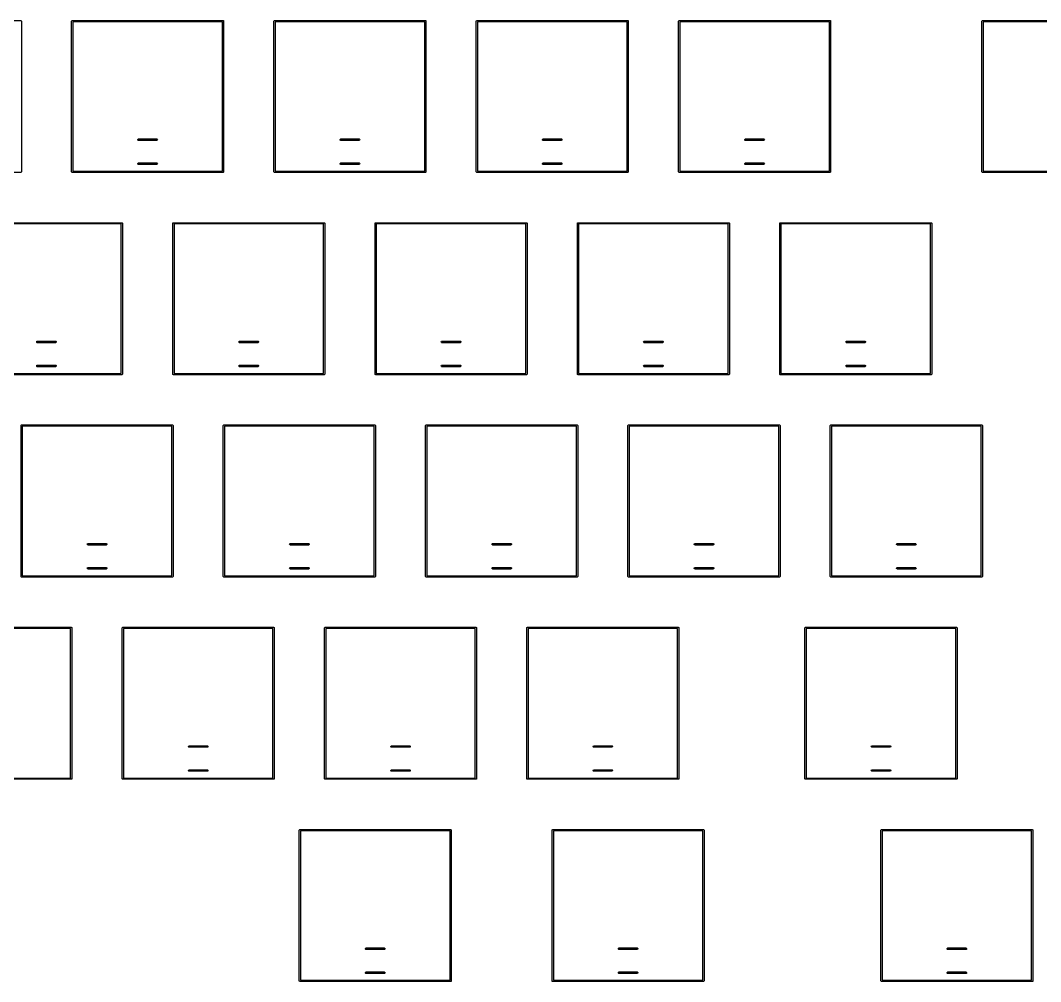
# Model space of a CAD drawing. Extents: x 9 to 342, y 7 to 196.
# Drawn here: x 175.4 to 271.5, y 7.3 to 97.8 of the extents above; entities that cross this region are included whole.
import ezdxf

# ---------------------------------------------------------------- set-up
doc = ezdxf.new("R2010")
doc.units = 0
doc.layers.add('BLACK', color=7, linetype='CONTINUOUS')

msp = doc.modelspace()

# ---------------------------------------------------------------- linework, layer by layer
at = {"layer": 'BLACK', "linetype": 'CONTINUOUS'}
for p, q in [((161.238, 97.8063), (175.439, 97.8063)), ((175.439, 97.8063), (175.481, 97.7887)), ((175.481, 97.7887), (175.498, 97.7463)), ((175.498, 97.7463), (175.498, 83.5463)), ((180.228, 97.7463), (180.246, 97.7887)), ((180.228, 83.5463), (180.228, 97.7463)), ((180.246, 97.7887), (180.288, 97.8063)), ((180.288, 97.8063), (194.488, 97.8063)), ((180.349, 97.6863), (180.349, 83.6063)), ((194.428, 97.6863), (180.349, 97.6863)), ((194.428, 83.6063), (194.428, 97.6863)), ((194.488, 97.8063), (194.531, 97.7887)), ((194.531, 97.7887), (194.548, 97.7463)), ((194.548, 97.7463), (194.548, 83.5463)), ((199.278, 97.7463), (199.296, 97.7887)), ((199.278, 83.5463), (199.278, 97.7463)), ((199.296, 97.7887), (199.338, 97.8063)), ((199.338, 97.8063), (213.538, 97.8063)), ((199.398, 97.6863), (199.398, 83.6063)), ((213.478, 97.6863), (199.398, 97.6863)), ((213.478, 83.6063), (213.478, 97.6863)), ((213.538, 97.8063), (213.581, 97.7887)), ((213.581, 97.7887), (213.599, 97.7463)), ((213.599, 97.7463), (213.599, 83.5463)), ((218.328, 97.7463), (218.346, 97.7887)), ((218.328, 83.5463), (218.328, 97.7463)), ((218.346, 97.7887), (218.388, 97.8063)), ((218.388, 97.8063), (232.588, 97.8063)), ((218.448, 97.6863), (218.448, 83.6063)), ((232.528, 97.6863), (218.448, 97.6863)), ((232.528, 83.6063), (232.528, 97.6863)), ((232.588, 97.8063), (232.631, 97.7887)), ((232.631, 97.7887), (232.648, 97.7463)), ((232.648, 97.7463), (232.648, 83.5463)), ((237.379, 97.7463), (237.396, 97.7887)), ((237.379, 83.5463), (237.379, 97.7463)), ((237.396, 97.7887), (237.438, 97.8063)), ((237.438, 97.8063), (251.638, 97.8063)), ((237.498, 97.6863), (237.498, 83.6063)), ((251.578, 97.6863), (237.498, 97.6863)), ((251.578, 83.6063), (251.578, 97.6863)), ((251.638, 97.8063), (251.681, 97.7887)), ((251.681, 97.7887), (251.698, 97.7463)), ((251.698, 97.7463), (251.698, 83.5463)), ((265.953, 97.7463), (265.971, 97.7887)), ((265.953, 83.5463), (265.953, 97.7463)), ((265.971, 97.7887), (266.013, 97.8063)), ((266.013, 97.8063), (280.214, 97.8063)), ((266.073, 97.6863), (266.073, 83.6063)), ((280.154, 97.6863), (266.073, 97.6863)), ((186.468, 86.5898), (186.494, 86.635)), ((186.477, 86.5385), (186.468, 86.5898)), ((186.517, 86.505), (186.477, 86.5385)), ((186.494, 86.635), (186.543, 86.6528)), ((186.543, 86.5004), (186.517, 86.505)), ((186.543, 86.6528), (188.234, 86.6528)), ((188.234, 86.5004), (186.543, 86.5004)), ((188.234, 86.6528), (188.26, 86.6482)), ((188.283, 86.5182), (188.234, 86.5004)), ((188.26, 86.6482), (188.3, 86.6147)), ((188.309, 86.5634), (188.283, 86.5182)), ((188.3, 86.6147), (188.309, 86.5634)), ((205.518, 86.5898), (205.544, 86.635)), ((205.527, 86.5385), (205.518, 86.5898)), ((205.567, 86.505), (205.527, 86.5385)), ((205.544, 86.635), (205.593, 86.6528)), ((205.593, 86.5004), (205.567, 86.505)), ((205.593, 86.6528), (207.284, 86.6528)), ((207.284, 86.5004), (205.593, 86.5004)), ((207.284, 86.6528), (207.31, 86.6482)), ((207.333, 86.5182), (207.284, 86.5004)), ((207.31, 86.6482), (207.35, 86.6147)), ((207.359, 86.5634), (207.333, 86.5182)), ((207.35, 86.6147), (207.359, 86.5634)), ((224.568, 86.5898), (224.594, 86.635)), ((224.577, 86.5385), (224.568, 86.5898)), ((224.617, 86.505), (224.577, 86.5385)), ((224.594, 86.635), (224.643, 86.6528)), ((224.643, 86.5004), (224.617, 86.505)), ((224.643, 86.6528), (226.334, 86.6528)), ((226.334, 86.5004), (224.643, 86.5004)), ((226.334, 86.6528), (226.36, 86.6482)), ((226.383, 86.5182), (226.334, 86.5004)), ((226.36, 86.6482), (226.4, 86.6147)), ((226.409, 86.5634), (226.383, 86.5182)), ((226.4, 86.6147), (226.409, 86.5634)), ((243.618, 86.5898), (243.644, 86.635)), ((243.627, 86.5385), (243.618, 86.5898)), ((243.667, 86.505), (243.627, 86.5385)), ((243.644, 86.635), (243.693, 86.6528)), ((243.693, 86.5004), (243.667, 86.505)), ((243.693, 86.6528), (245.384, 86.6528)), ((245.384, 86.5004), (243.693, 86.5004)), ((245.384, 86.6528), (245.41, 86.6482)), ((245.433, 86.5182), (245.384, 86.5004)), ((245.41, 86.6482), (245.45, 86.6147)), ((245.459, 86.5634), (245.433, 86.5182)), ((245.45, 86.6147), (245.459, 86.5634)), ((180.349, 83.6063), (194.428, 83.6063)), ((186.468, 84.3292), (186.494, 84.3744)), ((186.477, 84.2779), (186.468, 84.3292)), ((186.517, 84.2444), (186.477, 84.2779)), ((186.494, 84.3744), (186.543, 84.3922)), ((186.543, 84.2398), (186.517, 84.2444)), ((186.543, 84.3922), (188.234, 84.3922)), ((188.234, 84.2398), (186.543, 84.2398)), ((188.234, 84.3922), (188.26, 84.3876)), ((188.283, 84.2576), (188.234, 84.2398)), ((188.26, 84.3876), (188.3, 84.3541)), ((188.309, 84.3028), (188.283, 84.2576)), ((188.3, 84.3541), (188.309, 84.3028)), ((199.398, 83.6063), (213.478, 83.6063)), ((205.518, 84.3292), (205.544, 84.3744)), ((205.527, 84.2779), (205.518, 84.3292)), ((205.567, 84.2444), (205.527, 84.2779)), ((205.544, 84.3744), (205.593, 84.3922)), ((205.593, 84.2398), (205.567, 84.2444)), ((205.593, 84.3922), (207.284, 84.3922)), ((207.284, 84.2398), (205.593, 84.2398)), ((207.284, 84.3922), (207.31, 84.3876)), ((207.333, 84.2576), (207.284, 84.2398)), ((207.31, 84.3876), (207.35, 84.3541)), ((207.359, 84.3028), (207.333, 84.2576)), ((207.35, 84.3541), (207.359, 84.3028)), ((218.448, 83.6063), (232.528, 83.6063)), ((224.568, 84.3292), (224.594, 84.3744)), ((224.577, 84.2779), (224.568, 84.3292)), ((224.617, 84.2444), (224.577, 84.2779)), ((224.594, 84.3744), (224.643, 84.3922)), ((224.643, 84.2398), (224.617, 84.2444)), ((224.643, 84.3922), (226.334, 84.3922)), ((226.334, 84.2398), (224.643, 84.2398)), ((226.334, 84.3922), (226.36, 84.3876)), ((226.383, 84.2576), (226.334, 84.2398)), ((226.36, 84.3876), (226.4, 84.3541)), ((226.409, 84.3028), (226.383, 84.2576)), ((226.4, 84.3541), (226.409, 84.3028)), ((237.498, 83.6063), (251.578, 83.6063)), ((243.618, 84.3292), (243.644, 84.3744)), ((243.627, 84.2779), (243.618, 84.3292)), ((243.667, 84.2444), (243.627, 84.2779)), ((243.644, 84.3744), (243.693, 84.3922)), ((243.693, 84.2398), (243.667, 84.2444)), ((243.693, 84.3922), (245.384, 84.3922)), ((245.384, 84.2398), (243.693, 84.2398)), ((245.384, 84.3922), (245.41, 84.3876)), ((245.433, 84.2576), (245.384, 84.2398)), ((245.41, 84.3876), (245.45, 84.3541)), ((245.459, 84.3028), (245.433, 84.2576)), ((245.45, 84.3541), (245.459, 84.3028)), ((266.073, 83.6063), (280.154, 83.6063)), ((175.439, 83.4863), (161.238, 83.4863)), ((175.481, 83.5039), (175.439, 83.4863)), ((175.498, 83.5463), (175.481, 83.5039)), ((180.246, 83.5039), (180.228, 83.5463)), ((180.288, 83.4863), (180.246, 83.5039)), ((194.488, 83.4863), (180.288, 83.4863)), ((194.531, 83.5039), (194.488, 83.4863)), ((194.548, 83.5463), (194.531, 83.5039)), ((199.296, 83.5039), (199.278, 83.5463)), ((199.338, 83.4863), (199.296, 83.5039)), ((213.538, 83.4863), (199.338, 83.4863)), ((213.581, 83.5039), (213.538, 83.4863)), ((213.599, 83.5463), (213.581, 83.5039)), ((218.346, 83.5039), (218.328, 83.5463)), ((218.388, 83.4863), (218.346, 83.5039)), ((232.588, 83.4863), (218.388, 83.4863)), ((232.631, 83.5039), (232.588, 83.4863)), ((232.648, 83.5463), (232.631, 83.5039)), ((237.396, 83.5039), (237.379, 83.5463)), ((237.438, 83.4863), (237.396, 83.5039)), ((251.638, 83.4863), (237.438, 83.4863)), ((251.681, 83.5039), (251.638, 83.4863)), ((251.698, 83.5463), (251.681, 83.5039)), ((265.971, 83.5039), (265.953, 83.5463)), ((266.013, 83.4863), (265.971, 83.5039)), ((280.214, 83.4863), (266.013, 83.4863)), ((170.763, 78.7563), (184.963, 78.7563)), ((184.903, 78.6363), (170.823, 78.6363)), ((184.903, 64.5563), (184.903, 78.6363)), ((184.963, 78.7563), (185.006, 78.7387)), ((185.006, 78.7387), (185.023, 78.6963)), ((185.023, 78.6963), (185.023, 64.4963)), ((189.754, 78.6963), (189.771, 78.7387)), ((189.754, 64.4963), (189.754, 78.6963)), ((189.771, 78.7387), (189.814, 78.7563)), ((189.814, 78.7563), (204.013, 78.7563)), ((189.873, 78.6363), (189.873, 64.5563)), ((203.953, 78.6363), (189.873, 78.6363)), ((203.953, 64.5563), (203.953, 78.6363)), ((204.013, 78.7563), (204.056, 78.7387)), ((204.056, 78.7387), (204.073, 78.6963)), ((204.073, 78.6963), (204.073, 64.4963)), ((208.803, 78.6963), (208.821, 78.7387)), ((208.803, 64.4963), (208.803, 78.6963)), ((208.821, 78.7387), (208.863, 78.7563)), ((208.863, 78.7563), (223.063, 78.7563)), ((208.923, 78.6363), (208.923, 64.5563)), ((223.004, 78.6363), (208.923, 78.6363)), ((223.004, 64.5563), (223.004, 78.6363)), ((223.063, 78.7563), (223.106, 78.7387)), ((223.106, 78.7387), (223.123, 78.6963)), ((223.123, 78.6963), (223.123, 64.4963)), ((227.853, 78.6963), (227.871, 78.7387)), ((227.853, 64.4963), (227.853, 78.6963)), ((227.871, 78.7387), (227.913, 78.7563)), ((227.913, 78.7563), (242.113, 78.7563)), ((227.974, 78.6363), (227.974, 64.5563)), ((242.053, 78.6363), (227.974, 78.6363)), ((242.053, 64.5563), (242.053, 78.6363)), ((242.113, 78.7563), (242.156, 78.7387)), ((242.156, 78.7387), (242.173, 78.6963)), ((242.173, 78.6963), (242.173, 64.4963)), ((246.903, 78.6963), (246.921, 78.7387)), ((246.903, 64.4963), (246.903, 78.6963)), ((246.921, 78.7387), (246.963, 78.7563)), ((246.963, 78.7563), (261.163, 78.7563)), ((247.023, 78.6363), (247.023, 64.5563)), ((261.103, 78.6363), (247.023, 78.6363)), ((261.103, 64.5563), (261.103, 78.6363)), ((261.163, 78.7563), (261.206, 78.7387)), ((261.206, 78.7387), (261.224, 78.6963)), ((261.224, 78.6963), (261.224, 64.4963)), ((176.943, 67.5398), (176.969, 67.585)), ((176.952, 67.4885), (176.943, 67.5398)), ((176.992, 67.455), (176.952, 67.4885)), ((176.969, 67.585), (177.018, 67.6028)), ((177.018, 67.4504), (176.992, 67.455)), ((177.018, 67.6028), (178.709, 67.6028)), ((178.709, 67.4504), (177.018, 67.4504)), ((178.709, 67.6028), (178.735, 67.5982)), ((178.758, 67.4682), (178.709, 67.4504)), ((178.735, 67.5982), (178.775, 67.5647)), ((178.784, 67.5134), (178.758, 67.4682)), ((178.775, 67.5647), (178.784, 67.5134)), ((195.993, 67.5398), (196.019, 67.585)), ((196.002, 67.4885), (195.993, 67.5398)), ((196.042, 67.455), (196.002, 67.4885)), ((196.019, 67.585), (196.068, 67.6028)), ((196.068, 67.4504), (196.042, 67.455)), ((196.068, 67.6028), (197.759, 67.6028)), ((197.759, 67.4504), (196.068, 67.4504)), ((197.759, 67.6028), (197.785, 67.5982)), ((197.808, 67.4682), (197.759, 67.4504)), ((197.785, 67.5982), (197.825, 67.5647)), ((197.834, 67.5134), (197.808, 67.4682)), ((197.825, 67.5647), (197.834, 67.5134)), ((215.043, 67.5398), (215.069, 67.585)), ((215.052, 67.4885), (215.043, 67.5398)), ((215.092, 67.455), (215.052, 67.4885)), ((215.069, 67.585), (215.118, 67.6028)), ((215.118, 67.4504), (215.092, 67.455)), ((215.118, 67.6028), (216.809, 67.6028)), ((216.809, 67.4504), (215.118, 67.4504)), ((216.809, 67.6028), (216.835, 67.5982)), ((216.858, 67.4682), (216.809, 67.4504)), ((216.835, 67.5982), (216.875, 67.5647)), ((216.884, 67.5134), (216.858, 67.4682)), ((216.875, 67.5647), (216.884, 67.5134)), ((234.093, 67.5398), (234.119, 67.585)), ((234.102, 67.4885), (234.093, 67.5398)), ((234.142, 67.455), (234.102, 67.4885)), ((234.119, 67.585), (234.168, 67.6028)), ((234.168, 67.4504), (234.142, 67.455)), ((234.168, 67.6028), (235.859, 67.6028)), ((235.859, 67.4504), (234.168, 67.4504)), ((235.859, 67.6028), (235.885, 67.5982)), ((235.908, 67.4682), (235.859, 67.4504)), ((235.885, 67.5982), (235.925, 67.5647)), ((235.934, 67.5134), (235.908, 67.4682)), ((235.925, 67.5647), (235.934, 67.5134)), ((253.143, 67.5398), (253.169, 67.585)), ((253.152, 67.4885), (253.143, 67.5398)), ((253.192, 67.455), (253.152, 67.4885)), ((253.169, 67.585), (253.218, 67.6028)), ((253.218, 67.4504), (253.192, 67.455)), ((253.218, 67.6028), (254.909, 67.6028)), ((254.909, 67.4504), (253.218, 67.4504)), ((254.909, 67.6028), (254.935, 67.5982)), ((254.958, 67.4682), (254.909, 67.4504)), ((254.935, 67.5982), (254.975, 67.5647)), ((254.984, 67.5134), (254.958, 67.4682)), ((254.975, 67.5647), (254.984, 67.5134)), ((176.943, 65.2792), (176.969, 65.3244)), ((176.969, 65.3244), (177.018, 65.3422)), ((177.018, 65.3422), (178.709, 65.3422)), ((178.709, 65.3422), (178.735, 65.3376)), ((178.735, 65.3376), (178.775, 65.3041)), ((195.993, 65.2792), (196.019, 65.3244)), ((196.019, 65.3244), (196.068, 65.3422)), ((196.068, 65.3422), (197.759, 65.3422)), ((197.759, 65.3422), (197.785, 65.3376)), ((197.785, 65.3376), (197.825, 65.3041)), ((215.043, 65.2792), (215.069, 65.3244)), ((215.069, 65.3244), (215.118, 65.3422)), ((215.118, 65.3422), (216.809, 65.3422)), ((216.809, 65.3422), (216.835, 65.3376)), ((216.835, 65.3376), (216.875, 65.3041)), ((234.093, 65.2792), (234.119, 65.3244)), ((234.119, 65.3244), (234.168, 65.3422)), ((234.168, 65.3422), (235.859, 65.3422)), ((235.859, 65.3422), (235.885, 65.3376)), ((235.885, 65.3376), (235.925, 65.3041)), ((253.143, 65.2792), (253.169, 65.3244)), ((253.169, 65.3244), (253.218, 65.3422)), ((253.218, 65.3422), (254.909, 65.3422)), ((254.909, 65.3422), (254.935, 65.3376)), ((254.935, 65.3376), (254.975, 65.3041)), ((184.963, 64.4363), (170.763, 64.4363)), ((170.823, 64.5563), (184.903, 64.5563)), ((176.952, 65.2279), (176.943, 65.2792)), ((176.992, 65.1944), (176.952, 65.2279)), ((177.018, 65.1898), (176.992, 65.1944)), ((178.709, 65.1898), (177.018, 65.1898)), ((178.758, 65.2076), (178.709, 65.1898)), ((178.784, 65.2528), (178.758, 65.2076)), ((178.775, 65.3041), (178.784, 65.2528)), ((185.006, 64.4539), (184.963, 64.4363)), ((185.023, 64.4963), (185.006, 64.4539)), ((189.771, 64.4539), (189.754, 64.4963)), ((189.814, 64.4363), (189.771, 64.4539)), ((204.013, 64.4363), (189.814, 64.4363)), ((189.873, 64.5563), (203.953, 64.5563)), ((196.002, 65.2279), (195.993, 65.2792)), ((196.042, 65.1944), (196.002, 65.2279)), ((196.068, 65.1898), (196.042, 65.1944)), ((197.759, 65.1898), (196.068, 65.1898)), ((197.808, 65.2076), (197.759, 65.1898)), ((197.834, 65.2528), (197.808, 65.2076)), ((197.825, 65.3041), (197.834, 65.2528)), ((204.056, 64.4539), (204.013, 64.4363)), ((204.073, 64.4963), (204.056, 64.4539)), ((208.821, 64.4539), (208.803, 64.4963)), ((208.863, 64.4363), (208.821, 64.4539)), ((223.063, 64.4363), (208.863, 64.4363)), ((208.923, 64.5563), (223.004, 64.5563)), ((215.052, 65.2279), (215.043, 65.2792)), ((215.092, 65.1944), (215.052, 65.2279)), ((215.118, 65.1898), (215.092, 65.1944)), ((216.809, 65.1898), (215.118, 65.1898)), ((216.858, 65.2076), (216.809, 65.1898)), ((216.884, 65.2528), (216.858, 65.2076)), ((216.875, 65.3041), (216.884, 65.2528)), ((223.106, 64.4539), (223.063, 64.4363)), ((223.123, 64.4963), (223.106, 64.4539)), ((227.871, 64.4539), (227.853, 64.4963)), ((227.913, 64.4363), (227.871, 64.4539)), ((242.113, 64.4363), (227.913, 64.4363)), ((227.974, 64.5563), (242.053, 64.5563)), ((234.102, 65.2279), (234.093, 65.2792)), ((234.142, 65.1944), (234.102, 65.2279)), ((234.168, 65.1898), (234.142, 65.1944)), ((235.859, 65.1898), (234.168, 65.1898)), ((235.908, 65.2076), (235.859, 65.1898)), ((235.934, 65.2528), (235.908, 65.2076)), ((235.925, 65.3041), (235.934, 65.2528)), ((242.156, 64.4539), (242.113, 64.4363)), ((242.173, 64.4963), (242.156, 64.4539)), ((246.921, 64.4539), (246.903, 64.4963)), ((246.963, 64.4363), (246.921, 64.4539)), ((261.163, 64.4363), (246.963, 64.4363)), ((247.023, 64.5563), (261.103, 64.5563)), ((253.152, 65.2279), (253.143, 65.2792)), ((253.192, 65.1944), (253.152, 65.2279)), ((253.218, 65.1898), (253.192, 65.1944)), ((254.909, 65.1898), (253.218, 65.1898)), ((254.958, 65.2076), (254.909, 65.1898)), ((254.984, 65.2528), (254.958, 65.2076)), ((254.975, 65.3041), (254.984, 65.2528)), ((261.206, 64.4539), (261.163, 64.4363)), ((261.224, 64.4963), (261.206, 64.4539)), ((175.466, 59.6463), (175.484, 59.6887)), ((175.466, 45.4463), (175.466, 59.6463)), ((175.484, 59.6887), (175.526, 59.7063)), ((175.526, 59.7063), (189.726, 59.7063)), ((175.586, 59.5863), (175.586, 45.5063)), ((189.666, 59.5863), (175.586, 59.5863)), ((189.666, 45.5063), (189.666, 59.5863)), ((189.726, 59.7063), (189.768, 59.6887)), ((189.768, 59.6887), (189.786, 59.6463)), ((189.786, 59.6463), (189.786, 45.4463)), ((194.516, 59.6463), (194.534, 59.6887)), ((194.516, 45.4463), (194.516, 59.6463)), ((194.534, 59.6887), (194.576, 59.7063)), ((194.576, 59.7063), (208.776, 59.7063)), ((194.636, 59.5863), (194.636, 45.5063)), ((208.716, 59.5863), (194.636, 59.5863)), ((208.716, 45.5063), (208.716, 59.5863)), ((208.776, 59.7063), (208.818, 59.6887)), ((208.818, 59.6887), (208.836, 59.6463)), ((208.836, 59.6463), (208.836, 45.4463)), ((213.566, 59.6463), (213.584, 59.6887)), ((213.566, 45.4463), (213.566, 59.6463)), ((213.584, 59.6887), (213.626, 59.7063)), ((213.626, 59.7063), (227.826, 59.7063)), ((213.686, 59.5863), (213.686, 45.5063)), ((227.766, 59.5863), (213.686, 59.5863)), ((227.766, 45.5063), (227.766, 59.5863)), ((227.826, 59.7063), (227.868, 59.6887)), ((227.868, 59.6887), (227.886, 59.6463)), ((227.886, 59.6463), (227.886, 45.4463)), ((232.616, 59.6463), (232.634, 59.6887)), ((232.616, 45.4463), (232.616, 59.6463)), ((232.634, 59.6887), (232.676, 59.7063)), ((232.676, 59.7063), (246.876, 59.7063)), ((232.736, 59.5863), (232.736, 45.5063)), ((246.816, 59.5863), (232.736, 59.5863)), ((246.816, 45.5063), (246.816, 59.5863)), ((246.876, 59.7063), (246.918, 59.6887)), ((246.918, 59.6887), (246.936, 59.6463)), ((246.936, 59.6463), (246.936, 45.4463)), ((251.666, 59.6463), (251.684, 59.6887)), ((251.666, 45.4463), (251.666, 59.6463)), ((251.684, 59.6887), (251.726, 59.7063)), ((251.726, 59.7063), (265.926, 59.7063)), ((251.786, 59.5863), (251.786, 45.5063)), ((265.866, 59.5863), (251.786, 59.5863)), ((265.866, 45.5063), (265.866, 59.5863)), ((265.926, 59.7063), (265.968, 59.6887)), ((265.968, 59.6887), (265.986, 59.6463)), ((265.986, 59.6463), (265.986, 45.4463)), ((181.706, 48.4898), (181.732, 48.535)), ((181.715, 48.4385), (181.706, 48.4898)), ((181.755, 48.405), (181.715, 48.4385)), ((181.732, 48.535), (181.781, 48.5528)), ((181.781, 48.4004), (181.755, 48.405)), ((181.781, 48.5528), (183.471, 48.5528)), ((183.471, 48.4004), (181.781, 48.4004)), ((183.471, 48.5528), (183.497, 48.5482)), ((183.52, 48.4182), (183.471, 48.4004)), ((183.497, 48.5482), (183.537, 48.5147)), ((183.546, 48.4634), (183.52, 48.4182)), ((183.537, 48.5147), (183.546, 48.4634)), ((200.756, 48.4898), (200.782, 48.535)), ((200.765, 48.4385), (200.756, 48.4898)), ((200.805, 48.405), (200.765, 48.4385)), ((200.782, 48.535), (200.831, 48.5528)), ((200.831, 48.4004), (200.805, 48.405)), ((200.831, 48.5528), (202.521, 48.5528)), ((202.521, 48.4004), (200.831, 48.4004)), ((202.521, 48.5528), (202.547, 48.5482)), ((202.57, 48.4182), (202.521, 48.4004)), ((202.547, 48.5482), (202.587, 48.5147)), ((202.596, 48.4634), (202.57, 48.4182)), ((202.587, 48.5147), (202.596, 48.4634)), ((219.806, 48.4898), (219.832, 48.535)), ((219.815, 48.4385), (219.806, 48.4898)), ((219.855, 48.405), (219.815, 48.4385)), ((219.832, 48.535), (219.881, 48.5528)), ((219.881, 48.4004), (219.855, 48.405)), ((219.881, 48.5528), (221.571, 48.5528)), ((221.571, 48.4004), (219.881, 48.4004)), ((221.571, 48.5528), (221.597, 48.5482)), ((221.62, 48.4182), (221.571, 48.4004)), ((221.597, 48.5482), (221.637, 48.5147)), ((221.646, 48.4634), (221.62, 48.4182)), ((221.637, 48.5147), (221.646, 48.4634)), ((238.856, 48.4898), (238.882, 48.535)), ((238.865, 48.4385), (238.856, 48.4898)), ((238.905, 48.405), (238.865, 48.4385)), ((238.882, 48.535), (238.931, 48.5528)), ((238.931, 48.4004), (238.905, 48.405)), ((238.931, 48.5528), (240.621, 48.5528)), ((240.621, 48.4004), (238.931, 48.4004)), ((240.621, 48.5528), (240.647, 48.5482)), ((240.67, 48.4182), (240.621, 48.4004)), ((240.647, 48.5482), (240.687, 48.5147)), ((240.696, 48.4634), (240.67, 48.4182)), ((240.687, 48.5147), (240.696, 48.4634)), ((257.906, 48.4898), (257.932, 48.535)), ((257.915, 48.4385), (257.906, 48.4898)), ((257.955, 48.405), (257.915, 48.4385)), ((257.932, 48.535), (257.981, 48.5528)), ((257.981, 48.4004), (257.955, 48.405)), ((257.981, 48.5528), (259.671, 48.5528)), ((259.671, 48.4004), (257.981, 48.4004)), ((259.671, 48.5528), (259.697, 48.5482)), ((259.72, 48.4182), (259.671, 48.4004)), ((259.697, 48.5482), (259.737, 48.5147)), ((259.746, 48.4634), (259.72, 48.4182)), ((259.737, 48.5147), (259.746, 48.4634)), ((181.706, 46.2292), (181.732, 46.2744)), ((181.715, 46.1779), (181.706, 46.2292)), ((181.755, 46.1444), (181.715, 46.1779)), ((181.732, 46.2744), (181.781, 46.2922)), ((181.781, 46.1398), (181.755, 46.1444)), ((181.781, 46.2922), (183.471, 46.2922)), ((183.471, 46.1398), (181.781, 46.1398)), ((183.471, 46.2922), (183.497, 46.2876)), ((183.52, 46.1576), (183.471, 46.1398)), ((183.497, 46.2876), (183.537, 46.2541)), ((183.546, 46.2028), (183.52, 46.1576)), ((183.537, 46.2541), (183.546, 46.2028)), ((200.756, 46.2292), (200.782, 46.2744)), ((200.765, 46.1779), (200.756, 46.2292)), ((200.805, 46.1444), (200.765, 46.1779)), ((200.782, 46.2744), (200.831, 46.2922)), ((200.831, 46.1398), (200.805, 46.1444)), ((200.831, 46.2922), (202.521, 46.2922)), ((202.521, 46.1398), (200.831, 46.1398)), ((202.521, 46.2922), (202.547, 46.2876)), ((202.57, 46.1576), (202.521, 46.1398)), ((202.547, 46.2876), (202.587, 46.2541)), ((202.596, 46.2028), (202.57, 46.1576)), ((202.587, 46.2541), (202.596, 46.2028)), ((219.806, 46.2292), (219.832, 46.2744)), ((219.815, 46.1779), (219.806, 46.2292)), ((219.855, 46.1444), (219.815, 46.1779)), ((219.832, 46.2744), (219.881, 46.2922)), ((219.881, 46.1398), (219.855, 46.1444)), ((219.881, 46.2922), (221.571, 46.2922)), ((221.571, 46.1398), (219.881, 46.1398)), ((221.571, 46.2922), (221.597, 46.2876)), ((221.62, 46.1576), (221.571, 46.1398)), ((221.597, 46.2876), (221.637, 46.2541)), ((221.646, 46.2028), (221.62, 46.1576)), ((221.637, 46.2541), (221.646, 46.2028)), ((238.856, 46.2292), (238.882, 46.2744)), ((238.865, 46.1779), (238.856, 46.2292)), ((238.905, 46.1444), (238.865, 46.1779)), ((238.882, 46.2744), (238.931, 46.2922)), ((238.931, 46.1398), (238.905, 46.1444)), ((238.931, 46.2922), (240.621, 46.2922)), ((240.621, 46.1398), (238.931, 46.1398)), ((240.621, 46.2922), (240.647, 46.2876)), ((240.67, 46.1576), (240.621, 46.1398)), ((240.647, 46.2876), (240.687, 46.2541)), ((240.696, 46.2028), (240.67, 46.1576)), ((240.687, 46.2541), (240.696, 46.2028)), ((257.906, 46.2292), (257.932, 46.2744)), ((257.915, 46.1779), (257.906, 46.2292)), ((257.955, 46.1444), (257.915, 46.1779)), ((257.932, 46.2744), (257.981, 46.2922)), ((257.981, 46.1398), (257.955, 46.1444)), ((257.981, 46.2922), (259.671, 46.2922)), ((259.671, 46.1398), (257.981, 46.1398)), ((259.671, 46.2922), (259.697, 46.2876)), ((259.72, 46.1576), (259.671, 46.1398)), ((259.697, 46.2876), (259.737, 46.2541)), ((259.746, 46.2028), (259.72, 46.1576)), ((259.737, 46.2541), (259.746, 46.2028)), ((175.484, 45.4039), (175.466, 45.4463)), ((175.526, 45.3863), (175.484, 45.4039)), ((189.726, 45.3863), (175.526, 45.3863)), ((175.586, 45.5063), (189.666, 45.5063)), ((189.768, 45.4039), (189.726, 45.3863)), ((189.786, 45.4463), (189.768, 45.4039)), ((194.534, 45.4039), (194.516, 45.4463)), ((194.576, 45.3863), (194.534, 45.4039)), ((208.776, 45.3863), (194.576, 45.3863)), ((194.636, 45.5063), (208.716, 45.5063)), ((208.818, 45.4039), (208.776, 45.3863)), ((208.836, 45.4463), (208.818, 45.4039)), ((213.584, 45.4039), (213.566, 45.4463)), ((213.626, 45.3863), (213.584, 45.4039)), ((227.826, 45.3863), (213.626, 45.3863)), ((213.686, 45.5063), (227.766, 45.5063)), ((227.868, 45.4039), (227.826, 45.3863)), ((227.886, 45.4463), (227.868, 45.4039)), ((232.634, 45.4039), (232.616, 45.4463)), ((232.676, 45.3863), (232.634, 45.4039)), ((246.876, 45.3863), (232.676, 45.3863)), ((232.736, 45.5063), (246.816, 45.5063)), ((246.918, 45.4039), (246.876, 45.3863)), ((246.936, 45.4463), (246.918, 45.4039)), ((251.684, 45.4039), (251.666, 45.4463)), ((251.726, 45.3863), (251.684, 45.4039)), ((265.926, 45.3863), (251.726, 45.3863)), ((251.786, 45.5063), (265.866, 45.5063)), ((265.968, 45.4039), (265.926, 45.3863)), ((265.986, 45.4463), (265.968, 45.4039)), ((166.001, 40.6563), (180.201, 40.6563)), ((180.141, 40.5363), (166.061, 40.5363)), ((180.141, 26.4563), (180.141, 40.5363)), ((180.201, 40.6563), (180.243, 40.6387)), ((180.243, 40.6387), (180.261, 40.5963)), ((180.261, 40.5963), (180.261, 26.3963)), ((184.991, 40.5963), (185.009, 40.6387)), ((184.991, 26.3963), (184.991, 40.5963)), ((185.009, 40.6387), (185.051, 40.6563)), ((185.051, 40.6563), (199.251, 40.6563)), ((185.111, 40.5363), (185.111, 26.4563)), ((199.191, 40.5363), (185.111, 40.5363)), ((199.191, 26.4563), (199.191, 40.5363)), ((199.251, 40.6563), (199.293, 40.6387)), ((199.293, 40.6387), (199.311, 40.5963)), ((199.311, 40.5963), (199.311, 26.3963)), ((204.041, 40.5963), (204.059, 40.6387)), ((204.041, 26.3963), (204.041, 40.5963)), ((204.059, 40.6387), (204.101, 40.6563)), ((204.101, 40.6563), (218.301, 40.6563)), ((204.161, 40.5363), (204.161, 26.4563)), ((218.241, 40.5363), (204.161, 40.5363)), ((218.241, 26.4563), (218.241, 40.5363)), ((218.301, 40.6563), (218.343, 40.6387)), ((218.343, 40.6387), (218.361, 40.5963)), ((218.361, 40.5963), (218.361, 26.3963)), ((223.091, 40.5963), (223.109, 40.6387)), ((223.091, 26.3963), (223.091, 40.5963)), ((223.109, 40.6387), (223.151, 40.6563)), ((223.151, 40.6563), (237.351, 40.6563)), ((223.211, 40.5363), (223.211, 26.4563)), ((237.291, 40.5363), (223.211, 40.5363)), ((237.291, 26.4563), (237.291, 40.5363)), ((237.351, 40.6563), (237.393, 40.6387)), ((237.393, 40.6387), (237.411, 40.5963)), ((237.411, 40.5963), (237.411, 26.3963)), ((249.285, 40.5963), (249.302, 40.6387)), ((249.285, 26.3963), (249.285, 40.5963)), ((249.302, 40.6387), (249.345, 40.6563)), ((249.345, 40.6563), (263.545, 40.6563)), ((249.405, 40.5363), (249.405, 26.4563)), ((263.485, 40.5363), (249.405, 40.5363)), ((263.485, 26.4563), (263.485, 40.5363)), ((263.545, 40.6563), (263.587, 40.6387)), ((263.587, 40.6387), (263.605, 40.5963)), ((263.605, 40.5963), (263.605, 26.3963)), ((191.231, 29.4398), (191.257, 29.485)), ((191.24, 29.3885), (191.231, 29.4398)), ((191.28, 29.355), (191.24, 29.3885)), ((191.257, 29.485), (191.306, 29.5028)), ((191.306, 29.3504), (191.28, 29.355)), ((191.306, 29.5028), (192.996, 29.5028)), ((192.996, 29.3504), (191.306, 29.3504)), ((192.996, 29.5028), (193.022, 29.4982)), ((193.045, 29.3682), (192.996, 29.3504)), ((193.022, 29.4982), (193.062, 29.4647)), ((193.071, 29.4134), (193.045, 29.3682)), ((193.062, 29.4647), (193.071, 29.4134)), ((210.281, 29.4398), (210.307, 29.485)), ((210.29, 29.3885), (210.281, 29.4398)), ((210.33, 29.355), (210.29, 29.3885)), ((210.307, 29.485), (210.356, 29.5028)), ((210.356, 29.3504), (210.33, 29.355)), ((210.356, 29.5028), (212.046, 29.5028)), ((212.046, 29.3504), (210.356, 29.3504)), ((212.046, 29.5028), (212.072, 29.4982)), ((212.095, 29.3682), (212.046, 29.3504)), ((212.072, 29.4982), (212.112, 29.4647)), ((212.121, 29.4134), (212.095, 29.3682)), ((212.112, 29.4647), (212.121, 29.4134)), ((229.331, 29.4398), (229.357, 29.485)), ((229.34, 29.3885), (229.331, 29.4398)), ((229.38, 29.355), (229.34, 29.3885)), ((229.357, 29.485), (229.406, 29.5028)), ((229.406, 29.3504), (229.38, 29.355)), ((229.406, 29.5028), (231.096, 29.5028)), ((231.096, 29.3504), (229.406, 29.3504)), ((231.096, 29.5028), (231.122, 29.4982)), ((231.145, 29.3682), (231.096, 29.3504)), ((231.122, 29.4982), (231.162, 29.4647)), ((231.171, 29.4134), (231.145, 29.3682)), ((231.162, 29.4647), (231.171, 29.4134)), ((255.524, 29.4398), (255.55, 29.485)), ((255.533, 29.3885), (255.524, 29.4398)), ((255.573, 29.355), (255.533, 29.3885)), ((255.55, 29.485), (255.599, 29.5028)), ((255.599, 29.3504), (255.573, 29.355)), ((255.599, 29.5028), (257.29, 29.5028)), ((257.29, 29.3504), (255.599, 29.3504)), ((257.29, 29.5028), (257.316, 29.4982)), ((257.339, 29.3682), (257.29, 29.3504)), ((257.316, 29.4982), (257.356, 29.4647)), ((257.365, 29.4134), (257.339, 29.3682)), ((257.356, 29.4647), (257.365, 29.4134)), ((191.231, 27.1792), (191.257, 27.2244)), ((191.24, 27.1279), (191.231, 27.1792)), ((191.28, 27.0944), (191.24, 27.1279)), ((191.257, 27.2244), (191.306, 27.2422)), ((191.306, 27.0898), (191.28, 27.0944)), ((191.306, 27.2422), (192.996, 27.2422)), ((192.996, 27.0898), (191.306, 27.0898)), ((192.996, 27.2422), (193.022, 27.2376)), ((193.045, 27.1076), (192.996, 27.0898)), ((193.022, 27.2376), (193.062, 27.2041)), ((193.071, 27.1528), (193.045, 27.1076)), ((193.062, 27.2041), (193.071, 27.1528)), ((210.281, 27.1792), (210.307, 27.2244)), ((210.29, 27.1279), (210.281, 27.1792)), ((210.33, 27.0944), (210.29, 27.1279)), ((210.307, 27.2244), (210.356, 27.2422)), ((210.356, 27.0898), (210.33, 27.0944)), ((210.356, 27.2422), (212.046, 27.2422)), ((212.046, 27.0898), (210.356, 27.0898)), ((212.046, 27.2422), (212.072, 27.2376)), ((212.095, 27.1076), (212.046, 27.0898)), ((212.072, 27.2376), (212.112, 27.2041)), ((212.121, 27.1528), (212.095, 27.1076)), ((212.112, 27.2041), (212.121, 27.1528)), ((229.331, 27.1792), (229.357, 27.2244)), ((229.34, 27.1279), (229.331, 27.1792)), ((229.38, 27.0944), (229.34, 27.1279)), ((229.357, 27.2244), (229.406, 27.2422)), ((229.406, 27.0898), (229.38, 27.0944)), ((229.406, 27.2422), (231.096, 27.2422)), ((231.096, 27.0898), (229.406, 27.0898)), ((231.096, 27.2422), (231.122, 27.2376)), ((231.145, 27.1076), (231.096, 27.0898)), ((231.122, 27.2376), (231.162, 27.2041)), ((231.171, 27.1528), (231.145, 27.1076)), ((231.162, 27.2041), (231.171, 27.1528)), ((255.524, 27.1792), (255.55, 27.2244)), ((255.533, 27.1279), (255.524, 27.1792)), ((255.573, 27.0944), (255.533, 27.1279)), ((255.55, 27.2244), (255.599, 27.2422)), ((255.599, 27.0898), (255.573, 27.0944)), ((255.599, 27.2422), (257.29, 27.2422)), ((257.29, 27.0898), (255.599, 27.0898)), ((257.29, 27.2422), (257.316, 27.2376)), ((257.339, 27.1076), (257.29, 27.0898)), ((257.316, 27.2376), (257.356, 27.2041)), ((257.365, 27.1528), (257.339, 27.1076)), ((257.356, 27.2041), (257.365, 27.1528)), ((180.201, 26.3363), (166.001, 26.3363)), ((166.061, 26.4563), (180.141, 26.4563)), ((180.243, 26.3539), (180.201, 26.3363)), ((180.261, 26.3963), (180.243, 26.3539)), ((185.009, 26.3539), (184.991, 26.3963)), ((185.051, 26.3363), (185.009, 26.3539)), ((199.251, 26.3363), (185.051, 26.3363)), ((185.111, 26.4563), (199.191, 26.4563)), ((199.293, 26.3539), (199.251, 26.3363)), ((199.311, 26.3963), (199.293, 26.3539)), ((204.059, 26.3539), (204.041, 26.3963)), ((204.101, 26.3363), (204.059, 26.3539)), ((218.301, 26.3363), (204.101, 26.3363)), ((204.161, 26.4563), (218.241, 26.4563)), ((218.343, 26.3539), (218.301, 26.3363)), ((218.361, 26.3963), (218.343, 26.3539)), ((223.109, 26.3539), (223.091, 26.3963)), ((223.151, 26.3363), (223.109, 26.3539)), ((237.351, 26.3363), (223.151, 26.3363)), ((223.211, 26.4563), (237.291, 26.4563)), ((237.393, 26.3539), (237.351, 26.3363)), ((237.411, 26.3963), (237.393, 26.3539)), ((249.302, 26.3539), (249.285, 26.3963)), ((249.345, 26.3363), (249.302, 26.3539)), ((263.545, 26.3363), (249.345, 26.3363)), ((249.405, 26.4563), (263.485, 26.4563)), ((263.587, 26.3539), (263.545, 26.3363)), ((263.605, 26.3963), (263.587, 26.3539)), ((201.66, 21.5463), (201.677, 21.5887)), ((201.66, 7.3463), (201.66, 21.5463)), ((201.677, 21.5887), (201.72, 21.6063)), ((201.72, 21.6063), (215.92, 21.6063)), ((201.78, 21.4863), (201.78, 7.4063)), ((215.86, 21.4863), (201.78, 21.4863)), ((215.86, 7.4063), (215.86, 21.4863)), ((215.92, 21.6063), (215.962, 21.5887)), ((215.962, 21.5887), (215.98, 21.5463)), ((215.98, 21.5463), (215.98, 7.3463)), ((225.472, 21.5463), (225.49, 21.5887)), ((225.472, 7.3463), (225.472, 21.5463)), ((225.49, 21.5887), (225.532, 21.6063)), ((225.532, 21.6063), (239.732, 21.6063)), ((225.592, 21.4863), (225.592, 7.4063)), ((239.672, 21.4863), (225.592, 21.4863)), ((239.672, 7.4063), (239.672, 21.4863)), ((239.732, 21.6063), (239.775, 21.5887)), ((239.775, 21.5887), (239.792, 21.5463)), ((239.792, 21.5463), (239.792, 7.3463)), ((256.428, 21.5463), (256.446, 21.5887)), ((256.428, 7.3463), (256.428, 21.5463)), ((256.446, 21.5887), (256.488, 21.6063)), ((256.488, 21.6063), (270.688, 21.6063)), ((256.548, 21.4863), (256.548, 7.4063)), ((270.628, 21.4863), (256.548, 21.4863)), ((270.628, 7.4063), (270.628, 21.4863)), ((270.688, 21.6063), (270.731, 21.5887)), ((270.731, 21.5887), (270.748, 21.5463)), ((270.748, 21.5463), (270.748, 7.3463)), ((207.899, 10.3898), (207.925, 10.435)), ((207.908, 10.3385), (207.899, 10.3898)), ((207.948, 10.305), (207.908, 10.3385)), ((207.925, 10.435), (207.974, 10.4528)), ((207.974, 10.3004), (207.948, 10.305)), ((207.974, 10.4528), (209.665, 10.4528)), ((209.665, 10.3004), (207.974, 10.3004)), ((209.665, 10.4528), (209.691, 10.4482)), ((209.714, 10.3182), (209.665, 10.3004)), ((209.691, 10.4482), (209.731, 10.4147)), ((209.74, 10.3634), (209.714, 10.3182)), ((209.731, 10.4147), (209.74, 10.3634)), ((231.712, 10.3898), (231.738, 10.435)), ((231.721, 10.3385), (231.712, 10.3898)), ((231.761, 10.305), (231.721, 10.3385)), ((231.738, 10.435), (231.787, 10.4528)), ((231.787, 10.3004), (231.761, 10.305)), ((231.787, 10.4528), (233.478, 10.4528)), ((233.478, 10.3004), (231.787, 10.3004)), ((233.478, 10.4528), (233.504, 10.4482)), ((233.527, 10.3182), (233.478, 10.3004)), ((233.504, 10.4482), (233.544, 10.4147)), ((233.553, 10.3634), (233.527, 10.3182)), ((233.544, 10.4147), (233.553, 10.3634)), ((262.668, 10.3898), (262.694, 10.435)), ((262.677, 10.3385), (262.668, 10.3898)), ((262.717, 10.305), (262.677, 10.3385)), ((262.694, 10.435), (262.743, 10.4528)), ((262.743, 10.3004), (262.717, 10.305)), ((262.743, 10.4528), (264.434, 10.4528)), ((264.434, 10.3004), (262.743, 10.3004)), ((264.434, 10.4528), (264.46, 10.4482)), ((264.483, 10.3182), (264.434, 10.3004)), ((264.46, 10.4482), (264.5, 10.4147)), ((264.509, 10.3634), (264.483, 10.3182)), ((264.5, 10.4147), (264.509, 10.3634)), ((207.899, 8.1292), (207.925, 8.1744)), ((207.908, 8.0779), (207.899, 8.1292)), ((207.948, 8.0444), (207.908, 8.0779)), ((207.925, 8.1744), (207.974, 8.1922)), ((207.974, 8.0398), (207.948, 8.0444)), ((207.974, 8.1922), (209.665, 8.1922)), ((209.665, 8.0398), (207.974, 8.0398)), ((209.665, 8.1922), (209.691, 8.1876)), ((209.714, 8.0576), (209.665, 8.0398)), ((209.691, 8.1876), (209.731, 8.1541)), ((209.74, 8.1028), (209.714, 8.0576)), ((209.731, 8.1541), (209.74, 8.1028)), ((231.712, 8.1292), (231.738, 8.1744)), ((231.721, 8.0779), (231.712, 8.1292)), ((231.761, 8.0444), (231.721, 8.0779)), ((231.738, 8.1744), (231.787, 8.1922)), ((231.787, 8.0398), (231.761, 8.0444)), ((231.787, 8.1922), (233.478, 8.1922)), ((233.478, 8.0398), (231.787, 8.0398)), ((233.478, 8.1922), (233.504, 8.1876)), ((233.527, 8.0576), (233.478, 8.0398)), ((233.504, 8.1876), (233.544, 8.1541)), ((233.553, 8.1028), (233.527, 8.0576)), ((233.544, 8.1541), (233.553, 8.1028)), ((262.668, 8.1292), (262.694, 8.1744)), ((262.677, 8.0779), (262.668, 8.1292)), ((262.717, 8.0444), (262.677, 8.0779)), ((262.694, 8.1744), (262.743, 8.1922)), ((262.743, 8.0398), (262.717, 8.0444)), ((262.743, 8.1922), (264.434, 8.1922)), ((264.434, 8.0398), (262.743, 8.0398)), ((264.434, 8.1922), (264.46, 8.1876)), ((264.483, 8.0576), (264.434, 8.0398)), ((264.46, 8.1876), (264.5, 8.1541)), ((264.509, 8.1028), (264.483, 8.0576)), ((264.5, 8.1541), (264.509, 8.1028)), ((201.677, 7.3039), (201.66, 7.3463)), ((201.72, 7.2863), (201.677, 7.3039)), ((215.92, 7.2863), (201.72, 7.2863)), ((201.78, 7.4063), (215.86, 7.4063)), ((215.962, 7.3039), (215.92, 7.2863)), ((215.98, 7.3463), (215.962, 7.3039)), ((225.49, 7.3039), (225.472, 7.3463)), ((225.532, 7.2863), (225.49, 7.3039)), ((239.732, 7.2863), (225.532, 7.2863)), ((225.592, 7.4063), (239.672, 7.4063)), ((239.775, 7.3039), (239.732, 7.2863)), ((239.792, 7.3463), (239.775, 7.3039)), ((256.446, 7.3039), (256.428, 7.3463)), ((256.488, 7.2863), (256.446, 7.3039)), ((270.688, 7.2863), (256.488, 7.2863)), ((256.548, 7.4063), (270.628, 7.4063)), ((270.731, 7.3039), (270.688, 7.2863)), ((270.748, 7.3463), (270.731, 7.3039))]:
    msp.add_line(p, q, dxfattribs=at)

doc.saveas('drawing.dxf')
